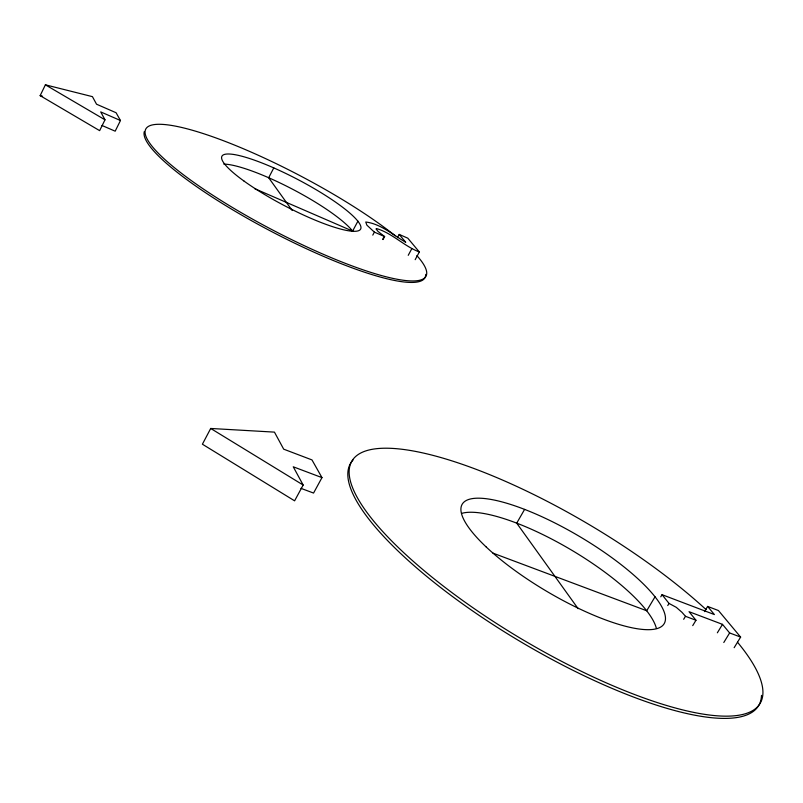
<?xml version="1.0" encoding="UTF-8"?>
<svg xmlns="http://www.w3.org/2000/svg" width="803" height="803" viewBox="0 0 803 803"><rect width="100%" height="100%" fill="white"/><g stroke="black" fill="none" stroke-linecap="round" stroke-linejoin="round"><path stroke-width="1.2" d="M120.47 120.52L100.716 111.908L104.992 119.808L99.642 130.648L40.15 95.647L45.39 84.817L92.435 96.651L96.531 104.199L116.084 112.741L120.47 120.52L115.18 131.19L102.011 125.489M273.783 167.897L268.684 177.754L292.182 210.476M321.973 477.624L311.976 459.918L283.69 449.168L274.445 432.124L210.707 428.461L202.406 444.21L294.601 500.831L303.163 485.042L293.256 466.794L321.973 477.624L313.561 493.062L300.934 488.344M254.551 188.595L352.617 231.103L357.917 221.136M372.783 235.128L374.379 232.127L366.881 225.141L365.746 222.009C380.612 223.786 393.079 234.948 405.736 242.305L399.191 234.416L397.445 237.668M382.73 239.214L383.794 237.216M383.021 239.575L384.627 236.584L378.113 231.515L376.025 228.935L376.577 228.574C392.346 233.231 404.1 246.2 419.337 251.991L415.181 259.68M408.235 255.314L411.798 248.709M524.6 509.393L516.71 523.154L578.13 608.684M655.037 596.79L646.706 610.762L492.982 553.137M660.779 596.81L662.053 594.682L714.389 614.566L707.634 606.416L704.472 611.635M667.745 605.562L669.029 603.424L662.053 594.682M683.664 619.304L685.471 616.302L682.068 612.398L676.297 607.349L669.029 603.424M692.728 625.627L695.97 620.257L689.034 611.685L722.499 624.353L729.626 632.945L740.627 637.09L734.153 647.69M717.36 632.804L722.499 624.353M723.794 642.51L729.626 632.945M40.15 95.647L42.569 96.23M685.471 616.302L695.97 620.257M707.634 606.416L718.444 610.541L740.627 637.09M374.379 232.127L384.627 236.584M399.191 234.416L407.794 238.18L419.337 251.991M45.39 84.817L104.992 119.808M210.707 428.461L303.163 485.042M223.786 164.093A78.272 15.066 27.7 0 1 291.89 188.876A78.272 15.066 27.7 0 1 352.617 231.103M425.72 274.395A158.221 30.524 27.7 0 1 280.066 235.941A158.221 30.524 27.7 0 1 144.319 131.551M416.887 255.635A158.251 30.404 27.7 0 1 278.802 233.191A158.251 30.404 27.7 0 1 160.058 124.294A158.251 30.404 27.7 0 1 395.247 235.791M462.066 513.268A117.097 32.772 30.7 0 1 571.264 549.945A117.097 32.772 30.7 0 1 656.352 628.257M761.495 695.388A237.286 66.679 30.7 0 1 530.01 647.208A237.286 66.679 30.7 0 1 353.029 460.029M737.525 642.249A237.347 66.428 30.7 0 1 568.905 665.105A237.347 66.428 30.7 0 1 363.368 451.808A237.347 66.428 30.7 0 1 706.098 609.628M244.092 181.127A78.373 14.685 27.7 0 0 359.363 230.341A78.373 14.685 27.7 0 0 270.44 166.452A78.373 14.685 27.7 0 0 244.092 181.127M486.287 547.064A117.318 31.959 30.6 0 0 660.056 627.404A117.318 31.959 30.6 0 0 543.28 517.353A117.318 31.959 30.6 0 0 486.287 547.064"/></g></svg>
